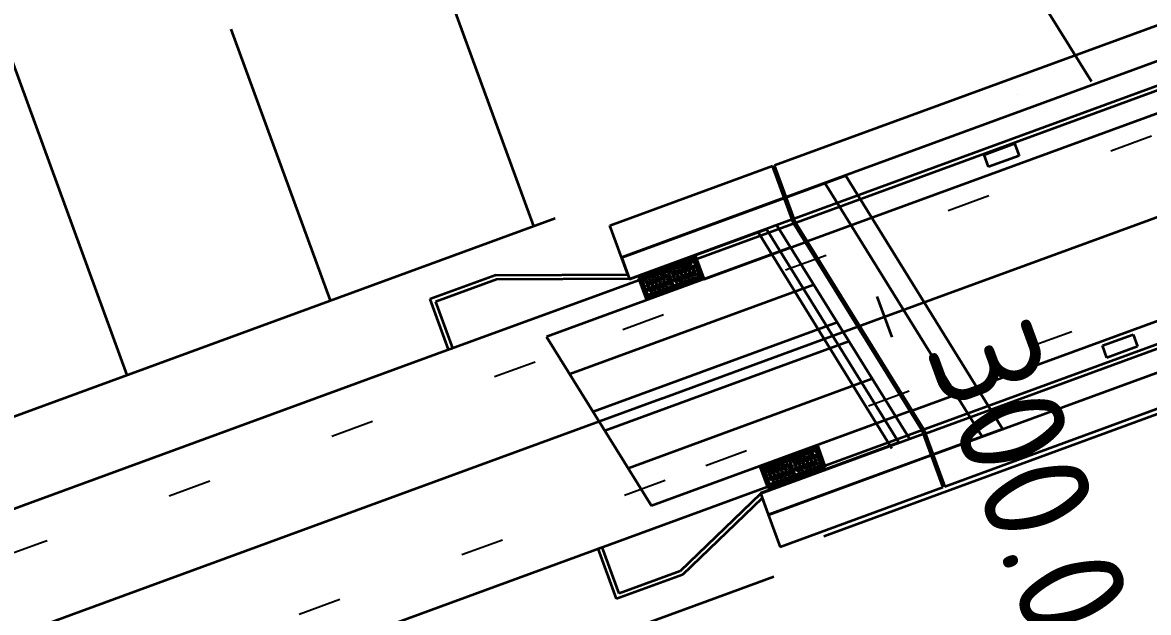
# Model space of a CAD drawing. Header units: metres. Extents: x 134219 to 139178, y 438661 to 444352.
# Drawn here: x 136061.29 to 136087.29, y 442056.49 to 442070.1 of the extents above; entities that cross this region are included whole.
import ezdxf

# ---------------------------------------------------------------- set-up
doc = ezdxf.new("R2010")
doc.units = ezdxf.units.M
doc.linetypes.add('13strp', pattern=[4, 1, -3])
doc.layers.add('Utd-ondergr-nw', color=8, linetype='13strp', lineweight=35)
doc.layers.add('Utd-weg-nw', color=8, linetype='Continuous')
doc.styles.add('alm a2ee v011$0$rtw_iso', font='NLCS-ISO.ttf')

msp = doc.modelspace()

# ---------------------------------------------------------------- linework, layer by layer
at = {"layer": 'Utd-ondergr-nw', "linetype": 'Continuous'}
for p, q in [((136149.76, 442091.987), (136078.928, 442066.075)), ((136153.153, 442086.04), (136082.321, 442060.128)), ((136078.659, 442066.812), (136111.675, 442078.891)), ((136079.109, 442065.582), (136089.603, 442069.421)), ((136079.412, 442065.054), (136089.809, 442068.857)), ((136084.269, 442068.441), (136084.269, 442068.441)), ((136083.496, 442067.05), (136084.201, 442067.308)), ((136084.201, 442067.308), (136084.304, 442067.026)), ((136083.599, 442066.769), (136083.496, 442067.05)), ((136084.304, 442067.026), (136083.599, 442066.769)), ((136074.854, 442065.42), (136078.611, 442066.794)), ((136079.095, 442065.47), (136078.611, 442066.794)), ((136079.143, 442065.488), (136078.659, 442066.812)), ((136080.302, 442066.561), (136075.129, 442064.669)), ((136083.922, 442060.73), (136080.302, 442066.561)), ((136083.445, 442060.556), (136079.825, 442066.387)), ((136078.88, 442066.058), (136075.124, 442064.683)), ((136075.268, 442064.29), (136074.854, 442065.42)), ((136075.304, 442064.19), (136079.061, 442065.564)), ((136078.705, 442065.434), (136081.778, 442060.486)), ((136079.095, 442065.47), (136082.058, 442060.698)), ((136079.143, 442065.488), (136082.106, 442060.715)), ((136075.308, 442064.179), (136078.474, 442065.333)), ((136081.363, 442060.273), (136078.282, 442065.263)), ((136078.474, 442065.333), (136081.53, 442060.412)), ((136079.029, 442064.914), (136073.394, 442062.852)), ((136077.033, 442064.184), (136079.364, 442065.037)), ((136075.129, 442064.669), (136075.308, 442064.179)), ((136076.774, 442064.66), (136075.514, 442064.199)), ((136076.778, 442064.649), (136075.518, 442064.188)), ((136076.773, 442064.607), (136076.761, 442064.642)), ((136076.825, 442064.679), (136076.774, 442064.661)), ((136076.83, 442064.668), (136076.778, 442064.649)), ((136076.797, 442064.596), (136076.778, 442064.649)), ((136076.791, 442064.614), (136076.778, 442064.649)), ((136076.802, 442064.598), (136076.783, 442064.651)), ((136076.802, 442064.598), (136076.783, 442064.65)), ((136076.955, 442064.197), (136076.789, 442064.653)), ((136076.854, 442064.637), (136076.801, 442064.618)), ((136076.973, 442064.203), (136076.806, 442064.659)), ((136076.849, 442064.688), (136076.825, 442064.679)), ((136077.033, 442064.184), (136076.827, 442064.747)), ((136076.841, 442064.672), (136076.83, 442064.668)), ((136077.008, 442064.216), (136076.841, 442064.672)), ((136077.024, 442064.209), (136076.849, 442064.688)), ((136075.601, 442064.178), (136076.184, 442064.392)), ((136076.068, 442064.386), (136076.071, 442064.377)), ((136076.084, 442064.379), (136076.074, 442064.375)), ((136076.167, 442064.386), (136076.154, 442064.421)), ((136076.184, 442064.392), (136076.172, 442064.427)), ((136076.191, 442064.394), (136076.178, 442064.429)), ((136076.191, 442064.374), (136076.184, 442064.392)), ((136076.19, 442064.394), (136076.791, 442064.614)), ((136076.197, 442064.376), (136076.19, 442064.394)), ((136076.208, 442064.401), (136076.195, 442064.436)), ((136076.197, 442064.376), (136076.797, 442064.596)), ((136076.199, 442064.371), (136076.799, 442064.59)), ((136076.287, 442064.453), (136076.277, 442064.45)), ((136076.285, 442064.465), (136076.288, 442064.456)), ((136076.29, 442064.452), (136076.293, 442064.442)), ((136076.301, 442064.458), (136076.291, 442064.455)), ((136076.342, 442064.249), (136076.377, 442064.376)), ((136076.344, 442064.374), (136076.369, 442064.384)), ((136076.385, 442064.465), (136076.372, 442064.5)), ((136076.402, 442064.472), (136076.39, 442064.507)), ((136076.395, 442064.276), (136076.429, 442064.403)), ((136076.432, 442064.281), (136076.466, 442064.409)), ((136076.433, 442064.407), (136076.458, 442064.416)), ((136076.483, 442064.524), (136076.474, 442064.521)), ((136076.481, 442064.537), (136076.484, 442064.527)), ((136076.484, 442064.308), (136076.518, 442064.436)), ((136076.486, 442064.523), (136076.49, 442064.514)), ((136076.497, 442064.53), (136076.487, 442064.526)), ((136076.521, 442064.314), (136076.556, 442064.442)), ((136076.522, 442064.44), (136076.547, 442064.449)), ((136076.581, 442064.537), (136076.568, 442064.572)), ((136076.573, 442064.341), (136076.608, 442064.468)), ((136076.598, 442064.543), (136076.586, 442064.578)), ((136076.61, 442064.347), (136076.645, 442064.474)), ((136076.612, 442064.473), (136076.637, 442064.482)), ((136076.663, 442064.374), (136076.697, 442064.501)), ((136076.679, 442064.596), (136076.67, 442064.593)), ((136076.677, 442064.609), (136076.68, 442064.599)), ((136076.682, 442064.595), (136076.686, 442064.585)), ((136076.693, 442064.601), (136076.683, 442064.598)), ((136076.7, 442064.38), (136076.734, 442064.507)), ((136076.701, 442064.505), (136076.726, 442064.514)), ((136076.751, 442064.406), (136076.77, 442064.474)), ((136076.784, 442064.408), (136076.759, 442064.398)), ((136076.805, 442064.381), (136076.779, 442064.372)), ((136076.781, 442064.475), (136076.794, 442064.439)), ((136076.788, 442064.412), (136076.795, 442064.436)), ((136076.797, 442064.596), (136076.791, 442064.614)), ((136076.923, 442064.252), (136076.799, 442064.59)), ((136076.923, 442064.252), (136076.799, 442064.59)), ((136076.928, 442064.253), (136076.804, 442064.592)), ((136076.928, 442064.253), (136076.804, 442064.592)), ((136076.86, 442064.619), (136076.825, 442064.606)), ((136076.846, 442064.566), (136076.855, 442064.57)), ((136076.853, 442064.582), (136076.857, 442064.573)), ((136076.858, 442064.569), (136076.862, 442064.559)), ((136076.86, 442064.571), (136076.869, 442064.575)), ((136076.876, 442064.483), (136076.886, 442064.487)), ((136076.884, 442064.499), (136076.887, 442064.49)), ((136076.921, 442064.453), (136076.886, 442064.44)), ((136076.889, 442064.485), (136076.892, 442064.476)), ((136076.89, 442064.488), (136076.9, 442064.492)), ((136076.928, 442064.435), (136076.893, 442064.422)), ((136076.913, 442064.383), (136076.923, 442064.386)), ((136076.924, 442064.389), (136076.92, 442064.399)), ((136076.929, 442064.376), (136076.926, 442064.385)), ((136076.927, 442064.388), (136076.936, 442064.392)), ((136081.837, 442061.149), (136091.355, 442064.631)), ((136072.218, 442064.271), (136070.699, 442063.716)), ((136072.236, 442064.171), (136070.827, 442063.656)), ((136072.218, 442064.271), (136075.268, 442064.29)), ((136075.304, 442064.19), (136072.236, 442064.171)), ((136075.514, 442064.199), (136075.689, 442063.72)), ((136075.526, 442064.204), (136075.701, 442063.725)), ((136075.543, 442064.157), (136075.595, 442064.176)), ((136075.549, 442064.139), (136075.584, 442064.152)), ((136075.732, 442063.749), (136075.565, 442064.205)), ((136075.578, 442064.116), (136075.582, 442064.106)), ((136075.749, 442063.756), (136075.582, 442064.211)), ((136075.607, 442064.161), (136075.588, 442064.213)), ((136075.613, 442064.183), (136075.6, 442064.218)), ((136075.607, 442064.161), (136076.191, 442064.374)), ((136075.61, 442064.155), (136076.193, 442064.368)), ((136075.734, 442063.816), (136075.61, 442064.155)), ((136075.68, 442064.105), (136075.674, 442064.123)), ((136075.677, 442064.131), (136075.69, 442064.135)), ((136075.69, 442064.235), (136075.68, 442064.231)), ((136075.685, 442063.732), (136076.945, 442064.193)), ((136075.687, 442064.247), (136075.691, 442064.238)), ((136075.689, 442063.72), (136076.949, 442064.181)), ((136075.692, 442064.233), (136075.696, 442064.224)), ((136075.692, 442064.105), (136075.698, 442064.128)), ((136075.703, 442064.24), (136075.694, 442064.236)), ((136075.716, 442064.027), (136075.75, 442064.155)), ((136075.753, 442064.033), (136075.788, 442064.161)), ((136075.754, 442064.159), (136075.779, 442064.168)), ((136075.782, 442064.245), (136075.769, 442064.28)), ((136075.799, 442064.251), (136075.786, 442064.286)), ((136075.805, 442064.06), (136075.84, 442064.187)), ((136075.843, 442064.066), (136075.877, 442064.193)), ((136075.844, 442064.192), (136075.869, 442064.201)), ((136075.878, 442064.304), (136075.868, 442064.3)), ((136075.875, 442064.316), (136075.879, 442064.306)), ((136075.881, 442064.302), (136075.884, 442064.293)), ((136075.891, 442064.309), (136075.882, 442064.305)), ((136075.895, 442064.093), (136075.929, 442064.22)), ((136075.932, 442064.099), (136075.966, 442064.226)), ((136075.933, 442064.224), (136075.958, 442064.233)), ((136075.974, 442064.315), (136075.961, 442064.35)), ((136075.991, 442064.321), (136075.978, 442064.356)), ((136075.984, 442064.125), (136076.019, 442064.253)), ((136075.992, 442064.118), (136076.017, 442064.127)), ((136076.021, 442064.131), (136076.056, 442064.259)), ((136076.022, 442064.257), (136076.047, 442064.266)), ((136076.07, 442064.374), (136076.061, 442064.37)), ((136076.097, 442064.12), (136076.063, 442063.992)), ((136076.073, 442064.373), (136076.077, 442064.363)), ((136076.073, 442064.158), (136076.108, 442064.285)), ((136076.082, 442064.151), (136076.107, 442064.16)), ((136076.134, 442064.126), (136076.1, 442063.998)), ((136076.126, 442064.133), (136076.101, 442064.124)), ((136076.111, 442064.164), (136076.145, 442064.291)), ((136076.112, 442064.29), (136076.137, 442064.299)), ((136076.186, 442064.152), (136076.152, 442064.025)), ((136076.162, 442064.19), (136076.18, 442064.259)), ((136076.195, 442064.192), (136076.17, 442064.183)), ((136076.223, 442064.158), (136076.189, 442064.031)), ((136076.215, 442064.166), (136076.19, 442064.157)), ((136076.192, 442064.259), (136076.205, 442064.224)), ((136076.317, 442064.03), (136076.193, 442064.368)), ((136076.323, 442064.032), (136076.199, 442064.371)), ((136076.199, 442064.196), (136076.205, 442064.22)), ((136076.27, 442064.32), (136076.263, 442064.338)), ((136076.267, 442064.346), (136076.279, 442064.351)), ((136076.281, 442064.321), (136076.287, 442064.343)), ((136076.305, 442064.243), (136076.34, 442064.37)), ((136076.314, 442064.235), (136076.339, 442064.245)), ((136076.323, 442064.032), (136076.923, 442064.252)), ((136076.33, 442064.205), (136076.323, 442064.181)), ((136076.337, 442064.142), (136076.324, 442064.177)), ((136076.325, 442064.026), (136076.926, 442064.246)), ((136076.331, 442064.008), (136076.932, 442064.228)), ((136076.334, 442064.209), (136076.359, 442064.218)), ((136076.367, 442064.211), (136076.348, 442064.142)), ((136076.418, 442064.237), (136076.384, 442064.11)), ((136076.403, 442064.268), (136076.428, 442064.277)), ((136076.455, 442064.243), (136076.421, 442064.116)), ((136076.447, 442064.251), (136076.422, 442064.241)), ((136076.508, 442064.27), (136076.473, 442064.142)), ((136076.506, 442064.144), (136076.481, 442064.135)), ((136076.492, 442064.301), (136076.517, 442064.31)), ((136076.545, 442064.276), (136076.51, 442064.148)), ((136076.536, 442064.283), (136076.511, 442064.274)), ((136076.597, 442064.303), (136076.563, 442064.175)), ((136076.596, 442064.177), (136076.571, 442064.168)), ((136076.582, 442064.333), (136076.607, 442064.343)), ((136076.634, 442064.308), (136076.6, 442064.181)), ((136076.626, 442064.316), (136076.601, 442064.307)), ((136076.686, 442064.335), (136076.652, 442064.208)), ((136076.685, 442064.21), (136076.66, 442064.2)), ((136076.671, 442064.366), (136076.696, 442064.375)), ((136076.723, 442064.341), (136076.689, 442064.214)), ((136076.715, 442064.349), (136076.69, 442064.339)), ((136076.722, 442064.151), (136076.735, 442064.116)), ((136076.739, 442064.158), (136076.752, 442064.123)), ((136076.776, 442064.368), (136076.741, 442064.24)), ((136076.774, 442064.242), (136076.749, 442064.233)), ((136076.813, 442064.374), (136076.778, 442064.246)), ((136076.835, 442064.169), (136076.826, 442064.166)), ((136076.837, 442064.296), (136076.831, 442064.273)), ((136076.837, 442064.172), (136076.833, 442064.182)), ((136076.842, 442064.158), (136076.838, 442064.168)), ((136076.851, 442064.27), (136076.839, 442064.266)), ((136076.849, 442064.174), (136076.84, 442064.171)), ((136076.849, 442064.296), (136076.855, 442064.278)), ((136076.914, 442064.222), (136076.927, 442064.187)), ((136076.926, 442064.246), (136076.945, 442064.193)), ((136076.932, 442064.228), (136076.926, 442064.246)), ((136076.93, 442064.247), (136076.949, 442064.195)), ((136076.93, 442064.247), (136076.949, 442064.195)), ((136076.932, 442064.228), (136076.945, 442064.193)), ((136076.995, 442064.251), (136076.942, 442064.232)), ((136076.944, 442064.3), (136076.953, 442064.303)), ((136076.945, 442064.193), (136077.008, 442064.216)), ((136076.949, 442064.181), (136077.024, 442064.209)), ((136076.954, 442064.306), (136076.951, 442064.316)), ((136076.989, 442064.269), (136076.954, 442064.256)), ((136076.959, 442064.292), (136076.956, 442064.302)), ((136076.957, 442064.305), (136076.967, 442064.308)), ((136079.568, 442064.046), (136073.933, 442061.985)), ((136075.58, 442064.103), (136075.571, 442064.1)), ((136075.583, 442064.102), (136075.587, 442064.092)), ((136075.594, 442064.108), (136075.585, 442064.105)), ((136075.611, 442064.02), (136075.601, 442064.017)), ((136075.609, 442064.033), (136075.612, 442064.023)), ((136075.61, 442063.973), (136075.645, 442063.986)), ((136075.614, 442064.019), (136075.617, 442064.009)), ((136075.625, 442064.025), (136075.615, 442064.022)), ((136075.616, 442063.955), (136075.651, 442063.968)), ((136075.648, 442063.92), (136075.638, 442063.916)), ((136075.649, 442063.923), (136075.645, 442063.932)), ((136075.654, 442063.909), (136075.65, 442063.919)), ((136075.661, 442063.925), (136075.652, 442063.922)), ((136075.724, 442064.02), (136075.749, 442064.029)), ((136075.734, 442063.816), (136076.317, 442064.03)), ((136075.741, 442063.989), (136075.734, 442063.966)), ((136075.747, 442063.926), (136075.734, 442063.962)), ((136075.736, 442063.81), (136076.319, 442064.024)), ((136075.742, 442063.793), (136076.326, 442064.006)), ((136075.744, 442063.993), (136075.769, 442064.003)), ((136075.778, 442063.995), (136075.759, 442063.927)), ((136075.829, 442064.022), (136075.795, 442063.894)), ((136075.828, 442063.896), (136075.803, 442063.887)), ((136075.814, 442064.052), (136075.839, 442064.062)), ((136075.866, 442064.027), (136075.832, 442063.9)), ((136075.858, 442064.035), (136075.833, 442064.026)), ((136075.918, 442064.054), (136075.884, 442063.927)), ((136075.917, 442063.929), (136075.892, 442063.919)), ((136075.903, 442064.085), (136075.928, 442064.094)), ((136075.955, 442064.06), (136075.921, 442063.933)), ((136075.947, 442064.068), (136075.922, 442064.058)), ((136075.923, 442063.859), (136075.936, 442063.824)), ((136075.94, 442063.865), (136075.953, 442063.83)), ((136076.008, 442064.087), (136075.973, 442063.96)), ((136076.006, 442063.961), (136075.981, 442063.952)), ((136076.045, 442064.093), (136076.01, 442063.965)), ((136076.037, 442064.1), (136076.012, 442064.091)), ((136076.034, 442063.876), (136076.024, 442063.872)), ((136076.035, 442063.879), (136076.032, 442063.888)), ((136076.04, 442063.865), (136076.037, 442063.875)), ((136076.048, 442063.881), (136076.038, 442063.878)), ((136076.096, 442063.994), (136076.071, 442063.985)), ((136076.115, 442063.929), (136076.128, 442063.894)), ((136076.132, 442063.936), (136076.145, 442063.901)), ((136076.185, 442064.027), (136076.16, 442064.017)), ((136076.227, 442063.946), (136076.217, 442063.943)), ((136076.228, 442063.949), (136076.224, 442063.959)), ((136076.233, 442063.936), (136076.229, 442063.945)), ((136076.24, 442063.951), (136076.231, 442063.948)), ((136076.247, 442064.08), (136076.241, 442064.058)), ((136076.262, 442064.055), (136076.249, 442064.05)), ((136076.259, 442064.081), (136076.266, 442064.063)), ((136076.308, 442064), (136076.321, 442063.965)), ((136076.326, 442064.006), (136076.319, 442064.024)), ((136076.331, 442064.008), (136076.325, 442064.026)), ((136076.326, 442064.006), (136076.338, 442063.971)), ((136076.332, 442064.009), (136076.344, 442063.973)), ((136076.349, 442064.015), (136076.362, 442063.98)), ((136076.417, 442064.111), (136076.392, 442064.102)), ((136076.443, 442064.026), (136076.434, 442064.022)), ((136076.445, 442064.029), (136076.441, 442064.038)), ((136076.45, 442064.015), (136076.446, 442064.025)), ((136076.457, 442064.031), (136076.448, 442064.028)), ((136076.526, 442064.08), (136076.539, 442064.045)), ((136076.543, 442064.086), (136076.556, 442064.051)), ((136076.639, 442064.098), (136076.63, 442064.094)), ((136076.641, 442064.101), (136076.637, 442064.11)), ((136076.646, 442064.087), (136076.642, 442064.096)), ((136076.653, 442064.103), (136076.644, 442064.099)), ((136082.141, 442060.62), (136091.561, 442064.066)), ((136070.699, 442063.716), (136071.124, 442062.554)), ((136070.827, 442063.656), (136071.219, 442062.586)), ((136075.677, 442063.789), (136075.712, 442063.802)), ((136075.692, 442063.842), (136075.682, 442063.838)), ((136075.684, 442063.771), (136075.736, 442063.791)), ((136075.736, 442063.81), (136075.755, 442063.758)), ((136075.767, 442063.762), (136075.754, 442063.797)), ((136075.846, 442063.807), (136075.836, 442063.804)), ((136075.847, 442063.81), (136075.844, 442063.82)), ((136075.852, 442063.796), (136075.849, 442063.806)), ((136075.86, 442063.812), (136075.85, 442063.809)), ((136081.019, 442063.778), (136081.362, 442062.839)), ((136080.106, 442063.178), (136074.471, 442061.117)), ((136075.818, 442058.948), (136073.394, 442062.852)), ((136092.011, 442062.838), (136082.591, 442059.391)), ((136086.231, 442062.647), (136086.935, 442062.904)), ((136086.935, 442062.904), (136087.038, 442062.623)), ((136071.124, 442062.554), (136071.219, 442062.586)), ((136080.376, 442062.744), (136074.741, 442060.683)), ((136086.334, 442062.365), (136086.231, 442062.647)), ((136087.038, 442062.623), (136086.334, 442062.365)), ((136080.914, 442061.877), (136075.28, 442059.815)), ((136090.034, 442061.992), (136079.795, 442058.246)), ((136081.453, 442061.009), (136075.818, 442058.948)), ((136081.789, 442061.132), (136078.13, 442059.793)), ((136082.093, 442060.602), (136078.336, 442059.23)), ((136078.511, 442058.751), (136083.922, 442060.73)), ((136082.058, 442060.698), (136082.543, 442059.374)), ((136082.106, 442060.715), (136082.591, 442059.391)), ((136079.587, 442060.298), (136078.327, 442059.837)), ((136079.591, 442060.286), (136078.331, 442059.825)), ((136081.53, 442060.412), (136078.332, 442059.242)), ((136079.004, 442060.031), (136079.604, 442060.251)), ((136079.01, 442060.014), (136079.611, 442060.233)), ((136079.012, 442060.008), (136079.613, 442060.228)), ((136079.412, 442060.181), (136079.399, 442060.216)), ((136079.492, 442060.234), (136079.483, 442060.23)), ((136079.49, 442060.246), (136079.494, 442060.236)), ((136079.495, 442060.232), (136079.499, 442060.223)), ((136079.506, 442060.239), (136079.497, 442060.235)), ((136079.587, 442060.245), (136079.574, 442060.28)), ((136079.638, 442060.317), (136079.587, 442060.298)), ((136079.643, 442060.305), (136079.591, 442060.286)), ((136079.611, 442060.233), (136079.591, 442060.286)), ((136079.604, 442060.251), (136079.591, 442060.286)), ((136079.615, 442060.235), (136079.596, 442060.288)), ((136079.615, 442060.235), (136079.596, 442060.288)), ((136079.769, 442059.834), (136079.602, 442060.29)), ((136079.611, 442060.233), (136079.604, 442060.251)), ((136079.737, 442059.889), (136079.613, 442060.228)), ((136079.737, 442059.889), (136079.613, 442060.228)), ((136079.667, 442060.274), (136079.615, 442060.255)), ((136079.741, 442059.891), (136079.617, 442060.229)), ((136079.741, 442059.891), (136079.617, 442060.229)), ((136079.786, 442059.841), (136079.619, 442060.296)), ((136079.662, 442060.325), (136079.638, 442060.317)), ((136079.674, 442060.257), (136079.639, 442060.244)), ((136079.654, 442060.309), (136079.643, 442060.305)), ((136079.821, 442059.854), (136079.654, 442060.309)), ((136079.837, 442059.846), (136079.662, 442060.325)), ((136079.667, 442060.22), (136079.67, 442060.21)), ((136078.414, 442059.816), (136078.998, 442060.029)), ((136078.421, 442059.798), (136079.004, 442060.012)), ((136078.423, 442059.792), (136079.006, 442060.006)), ((136082.273, 442060.11), (136078.517, 442058.736)), ((136078.787, 442059.952), (136078.774, 442059.987)), ((136078.804, 442059.959), (136078.792, 442059.994)), ((136078.883, 442060.011), (136078.874, 442060.008)), ((136078.881, 442060.024), (136078.885, 442060.014)), ((136078.886, 442060.01), (136078.89, 442060)), ((136078.897, 442060.016), (136078.888, 442060.013)), ((136078.98, 442060.023), (136078.967, 442060.058)), ((136078.998, 442060.029), (136078.985, 442060.064)), ((136079.004, 442060.032), (136078.991, 442060.067)), ((136079.004, 442060.012), (136078.998, 442060.029)), ((136079.01, 442060.014), (136079.003, 442060.031)), ((136079.13, 442059.667), (136079.006, 442060.006)), ((136079.021, 442060.038), (136079.008, 442060.073)), ((136079.136, 442059.669), (136079.012, 442060.008)), ((136079.083, 442059.958), (136079.076, 442059.976)), ((136079.08, 442059.984), (136079.093, 442059.988)), ((136079.1, 442060.09), (136079.091, 442060.087)), ((136079.095, 442059.958), (136079.101, 442059.981)), ((136079.098, 442060.103), (136079.102, 442060.093)), ((136079.103, 442060.089), (136079.107, 442060.079)), ((136079.114, 442060.095), (136079.104, 442060.092)), ((136079.119, 442059.88), (136079.153, 442060.008)), ((136079.156, 442059.886), (136079.19, 442060.013)), ((136079.157, 442060.012), (136079.182, 442060.021)), ((136079.198, 442060.102), (136079.185, 442060.137)), ((136079.216, 442060.109), (136079.203, 442060.144)), ((136079.208, 442059.913), (136079.242, 442060.04)), ((136079.245, 442059.919), (136079.279, 442060.046)), ((136079.246, 442060.044), (136079.271, 442060.054)), ((136079.296, 442060.162), (136079.287, 442060.158)), ((136079.294, 442060.174), (136079.298, 442060.165)), ((136079.297, 442059.946), (136079.332, 442060.073)), ((136079.299, 442060.16), (136079.303, 442060.151)), ((136079.31, 442060.167), (136079.301, 442060.163)), ((136079.334, 442059.951), (136079.369, 442060.079)), ((136079.336, 442060.077), (136079.361, 442060.086)), ((136079.394, 442060.174), (136079.381, 442060.209)), ((136079.387, 442059.978), (136079.421, 442060.106)), ((136079.395, 442059.971), (136079.42, 442059.98)), ((136079.424, 442059.984), (136079.458, 442060.112)), ((136079.425, 442060.11), (136079.45, 442060.119)), ((136079.499, 442059.973), (136079.465, 442059.845)), ((136079.476, 442060.011), (136079.51, 442060.138)), ((136079.484, 442060.003), (136079.509, 442060.013)), ((136079.537, 442059.978), (136079.502, 442059.851)), ((136079.528, 442059.986), (136079.503, 442059.977)), ((136079.513, 442060.017), (136079.547, 442060.144)), ((136079.514, 442060.143), (136079.539, 442060.152)), ((136079.589, 442060.005), (136079.554, 442059.878)), ((136079.564, 442060.043), (136079.583, 442060.112)), ((136079.598, 442060.045), (136079.573, 442060.036)), ((136079.626, 442060.011), (136079.591, 442059.884)), ((136079.618, 442060.019), (136079.593, 442060.009)), ((136079.595, 442060.112), (136079.608, 442060.077)), ((136079.601, 442060.049), (136079.608, 442060.073)), ((136079.659, 442060.204), (136079.669, 442060.207)), ((136079.672, 442060.206), (136079.675, 442060.196)), ((136079.673, 442060.209), (136079.683, 442060.212)), ((136079.69, 442060.12), (136079.699, 442060.124)), ((136079.697, 442060.136), (136079.701, 442060.127)), ((136079.735, 442060.09), (136079.699, 442060.077)), ((136079.702, 442060.123), (136079.706, 442060.113)), ((136079.703, 442060.126), (136079.713, 442060.129)), ((136079.741, 442060.073), (136079.706, 442060.06)), ((136079.726, 442060.02), (136079.736, 442060.024)), ((136079.737, 442060.027), (136079.734, 442060.036)), ((136079.742, 442060.013), (136079.739, 442060.022)), ((136079.74, 442060.025), (136079.75, 442060.029)), ((136078.327, 442059.837), (136078.502, 442059.358)), ((136078.339, 442059.841), (136078.514, 442059.362)), ((136078.356, 442059.794), (136078.408, 442059.813)), ((136078.362, 442059.777), (136078.397, 442059.79)), ((136078.545, 442059.387), (136078.378, 442059.842)), ((136078.394, 442059.741), (136078.384, 442059.737)), ((136078.391, 442059.753), (136078.395, 442059.744)), ((136078.562, 442059.393), (136078.396, 442059.849)), ((136078.396, 442059.739), (136078.4, 442059.73)), ((136078.407, 442059.746), (136078.398, 442059.742)), ((136078.421, 442059.798), (136078.401, 442059.851)), ((136078.426, 442059.82), (136078.413, 442059.855)), ((136078.547, 442059.453), (136078.423, 442059.792)), ((136078.493, 442059.742), (136078.487, 442059.76)), ((136078.491, 442059.768), (136078.503, 442059.773)), ((136078.503, 442059.872), (136078.493, 442059.868)), ((136078.498, 442059.369), (136079.758, 442059.83)), ((136078.5, 442059.884), (136078.504, 442059.875)), ((136078.502, 442059.358), (136079.762, 442059.819)), ((136078.505, 442059.743), (136078.511, 442059.765)), ((136078.506, 442059.871), (136078.509, 442059.861)), ((136078.516, 442059.877), (136078.507, 442059.874)), ((136078.529, 442059.665), (136078.564, 442059.792)), ((136078.566, 442059.67), (136078.601, 442059.798)), ((136078.568, 442059.796), (136078.593, 442059.805)), ((136078.595, 442059.882), (136078.582, 442059.917)), ((136078.613, 442059.888), (136078.6, 442059.924)), ((136078.619, 442059.697), (136078.653, 442059.825)), ((136078.627, 442059.69), (136078.652, 442059.699)), ((136078.656, 442059.703), (136078.69, 442059.831)), ((136078.657, 442059.829), (136078.682, 442059.838)), ((136078.691, 442059.941), (136078.681, 442059.937)), ((136078.689, 442059.953), (136078.692, 442059.944)), ((136078.694, 442059.939), (136078.697, 442059.93)), ((136078.705, 442059.946), (136078.695, 442059.942)), ((136078.708, 442059.73), (136078.742, 442059.857)), ((136078.716, 442059.722), (136078.741, 442059.732)), ((136078.769, 442059.697), (136078.734, 442059.57)), ((136078.76, 442059.705), (136078.735, 442059.696)), ((136078.745, 442059.736), (136078.779, 442059.863)), ((136078.746, 442059.862), (136078.771, 442059.871)), ((136078.821, 442059.724), (136078.786, 442059.597)), ((136078.797, 442059.763), (136078.832, 442059.89)), ((136078.805, 442059.755), (136078.831, 442059.764)), ((136078.858, 442059.73), (136078.824, 442059.603)), ((136078.85, 442059.738), (136078.825, 442059.728)), ((136078.834, 442059.769), (136078.869, 442059.896)), ((136078.836, 442059.894), (136078.861, 442059.903)), ((136078.91, 442059.757), (136078.876, 442059.63)), ((136078.887, 442059.795), (136078.921, 442059.923)), ((136078.895, 442059.788), (136078.92, 442059.797)), ((136078.947, 442059.763), (136078.913, 442059.635)), ((136078.939, 442059.77), (136078.914, 442059.761)), ((136078.924, 442059.801), (136078.958, 442059.929)), ((136078.925, 442059.927), (136078.95, 442059.936)), ((136079, 442059.79), (136078.965, 442059.662)), ((136078.975, 442059.828), (136078.994, 442059.896)), ((136079.008, 442059.829), (136078.983, 442059.82)), ((136079.037, 442059.796), (136079.002, 442059.668)), ((136079.028, 442059.803), (136079.003, 442059.794)), ((136079.005, 442059.896), (136079.018, 442059.861)), ((136079.012, 442059.834), (136079.019, 442059.857)), ((136079.061, 442059.717), (136079.054, 442059.695)), ((136079.072, 442059.718), (136079.079, 442059.7)), ((136079.127, 442059.873), (136079.152, 442059.882)), ((136079.136, 442059.669), (136079.737, 442059.889)), ((136079.143, 442059.842), (136079.137, 442059.818)), ((136079.15, 442059.779), (136079.137, 442059.815)), ((136079.138, 442059.663), (136079.739, 442059.883)), ((136079.145, 442059.646), (136079.745, 442059.865)), ((136079.147, 442059.846), (136079.172, 442059.855)), ((136079.18, 442059.848), (136079.162, 442059.78)), ((136079.231, 442059.874), (136079.197, 442059.747)), ((136079.23, 442059.749), (136079.205, 442059.74)), ((136079.216, 442059.905), (136079.241, 442059.915)), ((136079.268, 442059.88), (136079.234, 442059.753)), ((136079.26, 442059.888), (136079.235, 442059.879)), ((136079.321, 442059.907), (136079.286, 442059.78)), ((136079.32, 442059.781), (136079.295, 442059.772)), ((136079.305, 442059.938), (136079.33, 442059.947)), ((136079.358, 442059.913), (136079.323, 442059.786)), ((136079.35, 442059.921), (136079.325, 442059.911)), ((136079.339, 442059.717), (136079.352, 442059.682)), ((136079.357, 442059.723), (136079.369, 442059.688)), ((136079.41, 442059.94), (136079.376, 442059.812)), ((136079.409, 442059.814), (136079.384, 442059.805)), ((136079.447, 442059.946), (136079.413, 442059.818)), ((136079.439, 442059.953), (136079.414, 442059.944)), ((136079.453, 442059.735), (136079.443, 442059.731)), ((136079.454, 442059.738), (136079.45, 442059.747)), ((136079.459, 442059.724), (136079.455, 442059.734)), ((136079.466, 442059.74), (136079.457, 442059.737)), ((136079.498, 442059.847), (136079.473, 442059.838)), ((136079.535, 442059.789), (136079.548, 442059.754)), ((136079.553, 442059.795), (136079.565, 442059.76)), ((136079.588, 442059.879), (136079.563, 442059.87)), ((136079.649, 442059.807), (136079.639, 442059.803)), ((136079.65, 442059.933), (136079.644, 442059.91)), ((136079.65, 442059.81), (136079.646, 442059.819)), ((136079.655, 442059.796), (136079.651, 442059.805)), ((136079.665, 442059.908), (136079.652, 442059.903)), ((136079.662, 442059.812), (136079.653, 442059.808)), ((136079.662, 442059.934), (136079.668, 442059.916)), ((136079.728, 442059.859), (136079.74, 442059.824)), ((136079.739, 442059.883), (136079.758, 442059.83)), ((136079.745, 442059.865), (136079.739, 442059.883)), ((136079.743, 442059.885), (136079.763, 442059.832)), ((136079.743, 442059.885), (136079.763, 442059.832)), ((136079.745, 442059.865), (136079.758, 442059.83)), ((136079.808, 442059.889), (136079.756, 442059.869)), ((136079.757, 442059.937), (136079.766, 442059.941)), ((136079.758, 442059.83), (136079.821, 442059.854)), ((136079.762, 442059.819), (136079.837, 442059.846)), ((136079.768, 442059.944), (136079.764, 442059.953)), ((136079.802, 442059.906), (136079.767, 442059.893)), ((136079.773, 442059.93), (136079.769, 442059.939)), ((136079.77, 442059.942), (136079.78, 442059.946)), ((136078.424, 442059.657), (136078.414, 442059.654)), ((136078.422, 442059.67), (136078.425, 442059.66)), ((136078.423, 442059.61), (136078.458, 442059.623)), ((136078.427, 442059.656), (136078.43, 442059.647)), ((136078.438, 442059.663), (136078.428, 442059.659)), ((136078.43, 442059.593), (136078.465, 442059.606)), ((136078.461, 442059.557), (136078.451, 442059.554)), ((136078.462, 442059.56), (136078.458, 442059.57)), ((136078.467, 442059.546), (136078.464, 442059.556)), ((136078.474, 442059.562), (136078.465, 442059.559)), ((136078.491, 442059.474), (136078.482, 442059.471)), ((136078.492, 442059.477), (136078.489, 442059.487)), ((136078.49, 442059.426), (136078.525, 442059.439)), ((136078.497, 442059.463), (136078.494, 442059.473)), ((136078.505, 442059.479), (136078.495, 442059.476)), ((136078.537, 442059.657), (136078.562, 442059.666)), ((136078.547, 442059.453), (136079.13, 442059.667)), ((136078.554, 442059.627), (136078.547, 442059.603)), ((136078.561, 442059.564), (136078.548, 442059.599)), ((136078.549, 442059.448), (136079.132, 442059.661)), ((136078.549, 442059.448), (136078.568, 442059.395)), ((136078.555, 442059.43), (136079.139, 442059.644)), ((136078.558, 442059.631), (136078.583, 442059.64)), ((136078.591, 442059.632), (136078.572, 442059.564)), ((136078.642, 442059.659), (136078.608, 442059.531)), ((136078.641, 442059.533), (136078.616, 442059.524)), ((136078.679, 442059.665), (136078.645, 442059.537)), ((136078.671, 442059.672), (136078.646, 442059.663)), ((136078.659, 442059.444), (136078.649, 442059.441)), ((136078.66, 442059.447), (136078.657, 442059.457)), ((136078.665, 442059.434), (136078.662, 442059.443)), ((136078.673, 442059.449), (136078.663, 442059.446)), ((136078.732, 442059.692), (136078.697, 442059.564)), ((136078.73, 442059.566), (136078.705, 442059.557)), ((136078.736, 442059.496), (136078.749, 442059.461)), ((136078.754, 442059.503), (136078.766, 442059.468)), ((136078.82, 442059.599), (136078.795, 442059.589)), ((136078.847, 442059.513), (136078.838, 442059.51)), ((136078.849, 442059.516), (136078.845, 442059.526)), ((136078.854, 442059.502), (136078.85, 442059.512)), ((136078.861, 442059.518), (136078.852, 442059.515)), ((136078.909, 442059.631), (136078.884, 442059.622)), ((136078.928, 442059.567), (136078.941, 442059.531)), ((136078.946, 442059.573), (136078.958, 442059.538)), ((136078.998, 442059.664), (136078.973, 442059.655)), ((136079.04, 442059.584), (136079.03, 442059.58)), ((136079.041, 442059.587), (136079.038, 442059.596)), ((136079.046, 442059.573), (136079.043, 442059.582)), ((136079.054, 442059.589), (136079.044, 442059.585)), ((136079.075, 442059.692), (136079.063, 442059.687)), ((136079.121, 442059.637), (136079.134, 442059.602)), ((136079.139, 442059.644), (136079.132, 442059.661)), ((136079.145, 442059.646), (136079.138, 442059.663)), ((136079.139, 442059.644), (136079.152, 442059.609)), ((136079.145, 442059.646), (136079.158, 442059.611)), ((136079.162, 442059.652), (136079.175, 442059.617)), ((136079.257, 442059.663), (136079.247, 442059.66)), ((136079.258, 442059.666), (136079.254, 442059.676)), ((136079.263, 442059.652), (136079.259, 442059.662)), ((136079.27, 442059.668), (136079.261, 442059.665)), ((136078.336, 442059.23), (136076.477, 442057.446)), ((136078.332, 442059.242), (136078.511, 442058.751)), ((136078.497, 442059.409), (136078.549, 442059.428)), ((136078.58, 442059.399), (136078.567, 442059.434)), ((136082.543, 442059.374), (136078.786, 442058)), ((136078.374, 442059.127), (136076.531, 442057.359)), ((136078.374, 442059.127), (136078.786, 442058)), ((136074.584, 442057.963), (136074.677, 442058)), ((136075.008, 442056.802), (136074.584, 442057.963)), ((136075.068, 442056.93), (136074.677, 442058)), ((136076.531, 442057.359), (136075.008, 442056.802)), ((136076.477, 442057.446), (136075.068, 442056.93))]:
    msp.add_line(p, q, dxfattribs=at)
at = {"layer": 'Utd-ondergr-nw', "color": 7, "linetype": 'Continuous'}
msp.add_line((136081.019, 442063.778), (136081.362, 442062.839), dxfattribs=at)
at = {"layer": 'Utd-ondergr-nw'}
msp.add_line((136075.096, 442063.475), (136075.096, 442063.475), dxfattribs=at)
at = {"layer": 'Utd-ondergr-nw', "linetype": 'Continuous', "flags": 128}
for points in [[(136074.652, 442063.845), (136080.246, 442065.891), (136089.637, 442069.327), (136099.028, 442072.762), (136107.476, 442075.853), (136108.42, 442076.198), (136117.811, 442079.634), (136127.202, 442083.069), (136136.593, 442086.505), (136145.985, 442089.941), (136154.051, 442092.891)], [(136076.113, 442061.451), (136081.19, 442063.308), (136090.582, 442066.744), (136099.973, 442070.18), (136108.42, 442073.27), (136109.364, 442073.615), (136118.756, 442077.051), (136128.147, 442080.487), (136137.538, 442083.922), (136146.93, 442087.358), (136155.424, 442090.465)], [(136077.575, 442059.058), (136082.135, 442060.726), (136091.527, 442064.161), (136100.918, 442067.597), (136109.365, 442070.687), (136110.309, 442071.033), (136119.7, 442074.468), (136129.092, 442077.904), (136138.483, 442081.34), (136147.874, 442084.775), (136156.798, 442088.04)], [(136068.483, 442077.992), (136073.089, 442065.403)], [(136081.959, 442075.212), (136084.416, 442071.254), (136085.976, 442068.743)], [(136059.264, 442074.087), (136063.698, 442061.967)], [(136066.101, 442069.951), (136068.394, 442063.685)], [(135927.675, 442057.537), (135937.16, 442054.509), (135946.619, 442051.673), (135956.091, 442049.19), (135964.102, 442047.489), (135965.6, 442047.22), (135975.188, 442045.876), (135984.844, 442045.174), (135994.525, 442045.117), (136004.189, 442045.705), (136013.169, 442046.836), (136013.792, 442046.935), (136022.469, 442048.615), (136023.292, 442048.802), (136032.702, 442051.277), (136042.062, 442054.224), (136051.404, 442057.484), (136058.765, 442060.162), (136060.776, 442060.898), (136070.167, 442064.334), (136073.589, 442065.585)], [(135927.061, 442055.634), (135936.563, 442052.6), (135946.072, 442049.749), (135955.629, 442047.244), (135963.738, 442045.523), (135965.256, 442045.25), (135974.976, 442043.888), (135984.765, 442043.176), (135994.58, 442043.118), (136004.377, 442043.714), (136013.481, 442044.86), (136014.112, 442044.961), (136022.909, 442046.664), (136023.743, 442046.854), (136033.262, 442049.357), (136042.697, 442052.327), (136052.081, 442055.602), (136059.452, 442058.284), (136061.463, 442059.02), (136070.854, 442062.455), (136074.652, 442063.845)], [(135926.216, 442053.017), (135935.742, 442049.975), (135945.321, 442047.104), (135954.993, 442044.568), (135963.237, 442042.819), (135964.784, 442042.541), (135974.686, 442041.153), (135984.657, 442040.428), (135994.655, 442040.369), (136004.635, 442040.976), (136013.909, 442042.144), (136014.552, 442042.246), (136023.513, 442043.981), (136024.363, 442044.175), (136034.033, 442046.717), (136043.57, 442049.72), (136053.012, 442053.015), (136060.397, 442055.701), (136062.408, 442056.437), (136071.799, 442059.873), (136076.025, 442061.419), (136076.113, 442061.451)], [(135925.372, 442050.4), (135934.922, 442047.351), (135944.57, 442044.458), (135954.358, 442041.893), (135962.736, 442040.115), (135964.312, 442039.832), (135974.395, 442038.418), (135984.549, 442037.68), (135994.731, 442037.62), (136004.893, 442038.238), (136014.338, 442039.427), (136014.992, 442039.532), (136024.118, 442041.298), (136024.982, 442041.495), (136034.803, 442044.077), (136044.444, 442047.112), (136053.943, 442050.427), (136061.342, 442053.119), (136063.353, 442053.855), (136072.744, 442057.29), (136076.97, 442058.836), (136077.575, 442059.058)], [(135924.757, 442048.496), (135934.325, 442045.442), (135944.023, 442042.534), (135953.896, 442039.947), (135962.372, 442038.148), (135963.968, 442037.861), (135974.183, 442036.43), (135984.471, 442035.682), (135994.786, 442035.621), (136005.081, 442036.247), (136014.649, 442037.452), (136015.312, 442037.558), (136024.557, 442039.347), (136025.433, 442039.547), (136035.363, 442042.157), (136045.079, 442045.216), (136054.62, 442048.545), (136062.029, 442051.241), (136064.04, 442051.976), (136073.431, 442055.412), (136077.657, 442056.958), (136078.638, 442057.317)]]:
    msp.add_lwpolyline(points, dxfattribs=at)
at = {"layer": 'Utd-ondergr-nw', "linetype": 'Continuous'}
for centre, major_axis, start_param, end_param in [((136076.072, 442064.375), (0.0044, 0.0044), 2.47829, 8.761475), ((136076.289, 442064.454), (-0.0044, 0.0044), 1.242014379896532, 7.525199687076118), ((136076.371, 442064.378), (-0.0044, 0.0044), 3.663531, 5.848516), ((136076.435, 442064.401), (-0.0044, 0.0044), -0.43467, 0.521939), ((136076.46, 442064.41), (-0.0044, 0.0044), 3.663531, 5.848516), ((136076.485, 442064.525), (-0.0044, 0.0044), 1.242014387642738, 7.525199694822325), ((136076.524, 442064.434), (-0.0044, 0.0044), -0.43467, 0.521939), ((136076.549, 442064.443), (-0.0044, 0.0044), 3.663531, 5.848516), ((136076.614, 442064.467), (-0.0044, 0.0044), -0.43467, 0.521939), ((136076.639, 442064.476), (-0.0044, 0.0044), 3.663531, 5.848516), ((136076.681, 442064.597), (-0.0044, 0.0044), 1.242014387642738, 7.525199694822325), ((136076.694, 442064.381), (-0.0044, 0.0044), 2.706923, 3.663531), ((136076.703, 442064.499), (-0.0044, 0.0044), -0.43467, 0.521939), ((136076.728, 442064.509), (-0.0044, 0.0044), 3.663531, 5.848516), ((136076.757, 442064.404), (-0.0044, 0.0044), 0.521939, 2.706923), ((136076.776, 442064.473), (-0.0044, 0.0044), 4.277719, 6.805124), ((136076.782, 442064.413), (-0.0044, 0.0044), 2.706923, 3.663531), ((136076.789, 442064.437), (-0.0044, 0.0044), 3.663531, 4.277719), ((136076.789, 442064.437), (-0.0044, 0.0044), 3.663531, 4.277719), ((136076.807, 442064.375), (-0.0044, 0.0044), 3.663531, 5.848516), ((136076.858, 442064.571), (-0.0044, 0.0044), 1.242014377081975, 7.525199684261562), ((136076.888, 442064.487), (0.0044, 0.0044), 2.47829, 8.761475), ((136076.925, 442064.387), (-0.0044, 0.0044), 1.242014386190049, 7.525199693369634), ((136075.68, 442064.125), (-0.0044, 0.0044), -0.43467, 1.136127), ((136075.692, 442064.235), (0.0044, 0.0044), 2.47829, 8.761475), ((136075.692, 442064.13), (-0.0044, 0.0044), 3.663531, 5.848516), ((136075.757, 442064.153), (-0.0044, 0.0044), -0.43467, 0.521939), ((136075.782, 442064.162), (-0.0044, 0.0044), 3.663531, 5.848516), ((136075.846, 442064.186), (-0.0044, 0.0044), -0.43467, 0.521939), ((136075.871, 442064.195), (-0.0044, 0.0044), 3.663531, 5.848516), ((136075.88, 442064.304), (-0.0044, 0.0044), 1.242014378443843, 7.525199685623429), ((136075.935, 442064.218), (-0.0044, 0.0044), -0.43467, 0.521939), ((136075.96, 442064.228), (-0.0044, 0.0044), 3.663531, 5.848516), ((136075.99, 442064.124), (-0.0044, 0.0044), 0.521939, 2.706923), ((136076.015, 442064.133), (-0.0044, 0.0044), 2.706923, 3.663531), ((136076.025, 442064.251), (-0.0044, 0.0044), -0.43467, 0.521939), ((136076.05, 442064.26), (-0.0044, 0.0044), 3.663531, 5.848516), ((136076.079, 442064.156), (-0.0044, 0.0044), 0.521939, 2.706923), ((136076.103, 442064.118), (-0.0044, 0.0044), -0.43467, 0.521939), ((136076.105, 442064.166), (-0.0044, 0.0044), 2.706923, 3.663531), ((136076.114, 442064.284), (-0.0044, 0.0044), -0.43467, 0.521939), ((136076.128, 442064.127), (-0.0044, 0.0044), 3.663531, 5.848516), ((136076.139, 442064.293), (-0.0044, 0.0044), 3.663531, 5.848516), ((136076.168, 442064.189), (-0.0044, 0.0044), 0.521939, 2.706923), ((136076.186, 442064.257), (-0.0044, 0.0044), 4.277719, 6.805124), ((136076.192, 442064.151), (-0.0044, 0.0044), -0.43467, 0.521939), ((136076.193, 442064.198), (-0.0044, 0.0044), 2.706923, 3.663531), ((136076.199, 442064.222), (-0.0044, 0.0044), 3.663531, 4.277719), ((136076.199, 442064.222), (-0.0044, 0.0044), 3.663531, 4.277719), ((136076.217, 442064.16), (-0.0044, 0.0044), 3.663531, 5.848516), ((136076.269, 442064.34), (-0.0044, 0.0044), -0.43467, 1.136127), ((136076.275, 442064.323), (-0.0044, 0.0044), 1.136127, 3.663531), ((136076.281, 442064.345), (-0.0044, 0.0044), 3.663531, 5.848516), ((136076.311, 442064.241), (-0.0044, 0.0044), 0.521939, 2.706923), ((136076.329, 442064.18), (-0.0044, 0.0044), 0.521939, 1.136127), ((136076.329, 442064.18), (-0.0044, 0.0044), 0.521939, 1.136127), ((136076.336, 442064.203), (-0.0044, 0.0044), -0.43467, 0.521939), ((136076.342, 442064.144), (-0.0044, 0.0044), 1.136127, 3.663531), ((136076.336, 442064.25), (-0.0044, 0.0044), 2.706923, 3.663531), ((136076.346, 442064.369), (-0.0044, 0.0044), -0.43467, 0.521939), ((136076.361, 442064.212), (-0.0044, 0.0044), 3.663531, 5.848516), ((136076.401, 442064.274), (-0.0044, 0.0044), 0.521939, 2.706923), ((136076.415, 442064.117), (-0.0044, 0.0044), 2.706923, 3.663531), ((136076.424, 442064.236), (-0.0044, 0.0044), -0.43467, 0.521939), ((136076.426, 442064.283), (-0.0044, 0.0044), 2.706923, 3.663531), ((136076.449, 442064.245), (-0.0044, 0.0044), 3.663531, 5.848516), ((136076.479, 442064.141), (-0.0044, 0.0044), 0.521939, 2.706923), ((136076.49, 442064.307), (-0.0044, 0.0044), 0.521939, 2.706923), ((136076.504, 442064.15), (-0.0044, 0.0044), 2.706923, 3.663531), ((136076.514, 442064.268), (-0.0044, 0.0044), -0.43467, 0.521939), ((136076.515, 442064.316), (-0.0044, 0.0044), 2.706923, 3.663531), ((136076.539, 442064.277), (-0.0044, 0.0044), 3.663531, 5.848516), ((136076.569, 442064.174), (-0.0044, 0.0044), 0.521939, 2.706923), ((136076.579, 442064.339), (-0.0044, 0.0044), 0.521939, 2.706923), ((136076.594, 442064.183), (-0.0044, 0.0044), 2.706923, 3.663531), ((136076.603, 442064.301), (-0.0044, 0.0044), -0.43467, 0.521939), ((136076.604, 442064.348), (-0.0044, 0.0044), 2.706923, 3.663531), ((136076.628, 442064.31), (-0.0044, 0.0044), 3.663531, 5.848516), ((136076.658, 442064.206), (-0.0044, 0.0044), 0.521939, 2.706923), ((136076.669, 442064.372), (-0.0044, 0.0044), 0.521939, 2.706923), ((136076.683, 442064.215), (-0.0044, 0.0044), 2.706923, 3.663531), ((136076.692, 442064.334), (-0.0044, 0.0044), -0.43467, 0.521939), ((136076.717, 442064.343), (-0.0044, 0.0044), 3.663531, 5.848516), ((136076.747, 442064.239), (-0.0044, 0.0044), 0.521939, 2.706923), ((136076.772, 442064.248), (-0.0044, 0.0044), 2.706923, 3.663531), ((136076.782, 442064.366), (0.0044, 0.0044), 1.136127, 2.092735), ((136076.837, 442064.272), (-0.0044, 0.0044), 0.521939, 2.706923), ((136076.837, 442064.17), (-0.0044, 0.0044), 1.242014387642738, 7.525199694822325), ((136076.843, 442064.294), (-0.0044, 0.0044), 4.277719, 6.805124), ((136076.849, 442064.276), (-0.0044, 0.0044), 2.706923, 4.277719), ((136076.955, 442064.304), (-0.0044, 0.0044), 1.242014387642738, 7.525199694822325), ((136075.582, 442064.104), (-0.0044, 0.0044), 1.242014379896532, 7.525199687076118), ((136075.613, 442064.021), (0.0044, 0.0044), 2.47829, 8.761475), ((136075.65, 442063.921), (-0.0044, 0.0044), 1.242014387642738, 7.525199694822325), ((136075.686, 442064.107), (-0.0044, 0.0044), 1.136127, 3.663531), ((136075.722, 442064.026), (-0.0044, 0.0044), 0.521939, 2.706923), ((136075.74, 442063.964), (-0.0044, 0.0044), 0.521939, 1.136127), ((136075.74, 442063.964), (-0.0044, 0.0044), 0.521939, 1.136127), ((136075.747, 442063.988), (-0.0044, 0.0044), -0.43467, 0.521939), ((136075.753, 442063.928), (-0.0044, 0.0044), 1.136127, 3.663531), ((136075.747, 442064.035), (-0.0044, 0.0044), 2.706923, 3.663531), ((136075.772, 442063.997), (-0.0044, 0.0044), 3.663531, 5.848516), ((136075.801, 442063.893), (-0.0044, 0.0044), 0.521939, 2.706923), ((136075.811, 442064.058), (-0.0044, 0.0044), 0.521939, 2.706923), ((136075.826, 442063.902), (-0.0044, 0.0044), 2.706923, 3.663531), ((136075.835, 442064.02), (-0.0044, 0.0044), -0.43467, 0.521939), ((136075.836, 442064.067), (-0.0044, 0.0044), 2.706923, 3.663531), ((136075.86, 442064.029), (-0.0044, 0.0044), 3.663531, 5.848516), ((136075.89, 442063.925), (-0.0044, 0.0044), 0.521939, 2.706923), ((136075.901, 442064.091), (-0.0044, 0.0044), 0.521939, 2.706923), ((136075.915, 442063.934), (-0.0044, 0.0044), 2.706923, 3.663531), ((136075.924, 442064.053), (-0.0044, 0.0044), -0.43467, 0.521939), ((136075.926, 442064.1), (-0.0044, 0.0044), 2.706923, 3.663531), ((136075.949, 442064.062), (-0.0044, 0.0044), 3.663531, 5.848516), ((136075.979, 442063.958), (-0.0044, 0.0044), 0.521939, 2.706923), ((136076.004, 442063.967), (-0.0044, 0.0044), 2.706923, 3.663531), ((136076.014, 442064.085), (-0.0044, 0.0044), -0.43467, 0.521939), ((136076.036, 442063.877), (-0.0044, 0.0044), 1.242014379896532, 7.525199687076118), ((136076.039, 442064.094), (-0.0044, 0.0044), 3.663531, 5.848516), ((136076.069, 442063.991), (-0.0044, 0.0044), 0.521939, 2.706923), ((136076.094, 442064), (-0.0044, 0.0044), 2.706923, 3.663531), ((136076.158, 442064.023), (-0.0044, 0.0044), 0.521939, 2.706923), ((136076.183, 442064.032), (-0.0044, 0.0044), 2.706923, 3.663531), ((136076.229, 442063.947), (0.0044, 0.0044), 2.47829, 8.761475), ((136076.247, 442064.056), (-0.0044, 0.0044), 0.521939, 2.706923), ((136076.253, 442064.079), (-0.0044, 0.0044), 4.277719, 6.805124), ((136076.26, 442064.061), (-0.0044, 0.0044), 2.706923, 4.277719), ((136076.39, 442064.108), (-0.0044, 0.0044), 0.521939, 2.706923), ((136076.445, 442064.027), (0.0044, 0.0044), 2.47829, 8.761475), ((136076.641, 442064.098), (0.0044, 0.0044), 2.544068397745474, 8.82725370492506), ((136075.848, 442063.808), (-0.0044, 0.0044), 1.242014379896532, 7.525199687076118), ((136079.494, 442060.234), (-0.0044, 0.0044), 1.242014387642738, 7.525199694822325), ((136078.885, 442060.012), (0.0044, 0.0044), 2.47829, 8.761475), ((136079.082, 442059.978), (-0.0044, 0.0044), -0.43467, 1.136127), ((136079.089, 442059.96), (-0.0044, 0.0044), 1.136127, 3.663531), ((136079.095, 442059.982), (-0.0044, 0.0044), 3.663531, 5.848516), ((136079.102, 442060.091), (-0.0044, 0.0044), 1.242014379896532, 7.525199687076118), ((136079.159, 442060.006), (-0.0044, 0.0044), -0.43467, 0.521939), ((136079.184, 442060.015), (-0.0044, 0.0044), 3.663531, 5.848516), ((136079.248, 442060.039), (-0.0044, 0.0044), -0.43467, 0.521939), ((136079.273, 442060.048), (-0.0044, 0.0044), 3.663531, 5.848516), ((136079.298, 442060.163), (-0.0044, 0.0044), 1.242014386190049, 7.525199693369634), ((136079.338, 442060.071), (-0.0044, 0.0044), -0.43467, 0.521939), ((136079.363, 442060.08), (-0.0044, 0.0044), 3.663531, 5.848516), ((136079.393, 442059.977), (-0.0044, 0.0044), 0.521939, 2.706923), ((136079.418, 442059.986), (-0.0044, 0.0044), 2.706923, 3.663531), ((136079.427, 442060.104), (-0.0044, 0.0044), -0.43467, 0.521939), ((136079.452, 442060.113), (-0.0044, 0.0044), 3.663531, 5.848516), ((136079.482, 442060.009), (-0.0044, 0.0044), 0.521939, 2.706923), ((136079.505, 442059.971), (0.0044, 0.0044), 1.136127, 2.092735), ((136079.507, 442060.018), (-0.0044, 0.0044), 2.706923, 3.663531), ((136079.516, 442060.137), (-0.0044, 0.0044), -0.43467, 0.521939), ((136079.531, 442059.98), (-0.0044, 0.0044), 3.663531, 5.848516), ((136079.541, 442060.146), (-0.0044, 0.0044), 3.663531, 5.848516), ((136079.57, 442060.042), (-0.0044, 0.0044), 0.521939, 2.706923), ((136079.589, 442060.11), (-0.0044, 0.0044), 4.277719, 6.805124), ((136079.595, 442060.004), (0.0044, 0.0044), 1.136127, 2.092735), ((136079.595, 442060.051), (-0.0044, 0.0044), 2.706923, 3.663531), ((136079.602, 442060.074), (-0.0044, 0.0044), 3.663531, 4.277719), ((136079.602, 442060.074), (-0.0044, 0.0044), 3.663531, 4.277719), ((136079.62, 442060.013), (-0.0044, 0.0044), 3.663531, 5.848516), ((136079.671, 442060.208), (-0.0044, 0.0044), 1.242014379896532, 7.525199687076118), ((136079.701, 442060.125), (0.0044, 0.0044), 2.47829, 8.761475), ((136079.738, 442060.025), (-0.0044, 0.0044), 1.242014387642738, 7.525199694822325), ((136078.396, 442059.741), (-0.0044, 0.0044), 1.242014379896532, 7.525199687076118), ((136078.493, 442059.762), (-0.0044, 0.0044), -0.43467, 1.136127), ((136078.499, 442059.744), (-0.0044, 0.0044), 1.136127, 3.663531), ((136078.505, 442059.873), (0.0044, 0.0044), 2.47829, 8.761475), ((136078.505, 442059.767), (-0.0044, 0.0044), 3.663531, 5.848516), ((136078.57, 442059.79), (-0.0044, 0.0044), -0.43467, 0.521939), ((136078.595, 442059.8), (-0.0044, 0.0044), 3.663531, 5.848516), ((136078.625, 442059.696), (-0.0044, 0.0044), 0.521939, 2.706923), ((136078.65, 442059.705), (-0.0044, 0.0044), 2.706923, 3.663531), ((136078.659, 442059.823), (-0.0044, 0.0044), -0.43467, 0.521939), ((136078.684, 442059.832), (-0.0044, 0.0044), 3.663531, 5.848516), ((136078.693, 442059.942), (-0.0044, 0.0044), 1.242014379896532, 7.525199687076118), ((136078.714, 442059.728), (-0.0044, 0.0044), 0.521939, 2.706923), ((136078.738, 442059.69), (-0.0044, 0.0044), -0.43467, 0.521939), ((136078.739, 442059.737), (-0.0044, 0.0044), 2.706923, 3.663531), ((136078.748, 442059.856), (-0.0044, 0.0044), -0.43467, 0.521939), ((136078.763, 442059.699), (-0.0044, 0.0044), 3.663531, 5.848516), ((136078.773, 442059.865), (-0.0044, 0.0044), 3.663531, 5.848516), ((136078.803, 442059.761), (-0.0044, 0.0044), 0.521939, 2.706923), ((136078.827, 442059.723), (-0.0044, 0.0044), -0.43467, 0.521939), ((136078.828, 442059.77), (-0.0044, 0.0044), 2.706923, 3.663531), ((136078.838, 442059.888), (-0.0044, 0.0044), -0.43467, 0.521939), ((136078.852, 442059.732), (-0.0044, 0.0044), 3.663531, 5.848516), ((136078.863, 442059.898), (-0.0044, 0.0044), 3.663531, 5.848516), ((136078.893, 442059.794), (-0.0044, 0.0044), 0.521939, 2.706923), ((136078.916, 442059.755), (-0.0044, 0.0044), -0.43467, 0.521939), ((136078.918, 442059.803), (-0.0044, 0.0044), 2.706923, 3.663531), ((136078.927, 442059.921), (-0.0044, 0.0044), -0.43467, 0.521939), ((136078.941, 442059.764), (-0.0044, 0.0044), 3.663531, 5.848516), ((136078.952, 442059.93), (-0.0044, 0.0044), 3.663531, 5.848516), ((136078.981, 442059.826), (-0.0044, 0.0044), 0.521939, 2.706923), ((136079, 442059.894), (-0.0044, 0.0044), 4.277719, 6.805124), ((136079.006, 442059.788), (-0.0044, 0.0044), -0.43467, 0.521939), ((136079.006, 442059.835), (-0.0044, 0.0044), 2.706923, 3.663531), ((136079.013, 442059.859), (-0.0044, 0.0044), 3.663531, 4.277719), ((136079.013, 442059.859), (-0.0044, 0.0044), 3.663531, 4.277719), ((136079.031, 442059.797), (-0.0044, 0.0044), 3.663531, 5.848516), ((136079.067, 442059.716), (-0.0044, 0.0044), 4.277719, 6.805124), ((136079.073, 442059.698), (-0.0044, 0.0044), 2.706923, 4.277719), ((136079.125, 442059.879), (-0.0044, 0.0044), 0.521939, 2.706923), ((136079.143, 442059.817), (-0.0044, 0.0044), 0.521939, 1.136127), ((136079.143, 442059.817), (-0.0044, 0.0044), 0.521939, 1.136127), ((136079.149, 442059.84), (-0.0044, 0.0044), -0.43467, 0.521939), ((136079.156, 442059.781), (-0.0044, 0.0044), 1.136127, 3.663531), ((136079.15, 442059.888), (-0.0044, 0.0044), 2.706923, 3.663531), ((136079.174, 442059.85), (-0.0044, 0.0044), 3.663531, 5.848516), ((136079.203, 442059.745), (-0.0044, 0.0044), 0.521939, 2.706923), ((136079.214, 442059.911), (-0.0044, 0.0044), 0.521939, 2.706923), ((136079.228, 442059.755), (-0.0044, 0.0044), 2.706923, 3.663531), ((136079.237, 442059.873), (-0.0044, 0.0044), -0.43467, 0.521939), ((136079.239, 442059.92), (-0.0044, 0.0044), 2.706923, 3.663531), ((136079.262, 442059.882), (-0.0044, 0.0044), 3.663531, 5.848516), ((136079.292, 442059.778), (-0.0044, 0.0044), 0.521939, 2.706923), ((136079.303, 442059.944), (-0.0044, 0.0044), 0.521939, 2.706923), ((136079.317, 442059.787), (-0.0044, 0.0044), 2.706923, 3.663531), ((136079.327, 442059.906), (-0.0044, 0.0044), -0.43467, 0.521939), ((136079.328, 442059.953), (-0.0044, 0.0044), 2.706923, 3.663531), ((136079.352, 442059.915), (-0.0044, 0.0044), 3.663531, 5.848516), ((136079.382, 442059.811), (-0.0044, 0.0044), 0.521939, 2.706923), ((136079.407, 442059.82), (-0.0044, 0.0044), 2.706923, 3.663531), ((136079.416, 442059.938), (-0.0044, 0.0044), -0.43467, 0.521939), ((136079.441, 442059.947), (-0.0044, 0.0044), 3.663531, 5.848516), ((136079.455, 442059.736), (-0.0044, 0.0044), 0.973272, 7.256457), ((136079.471, 442059.843), (-0.0044, 0.0044), 0.521939, 2.706923), ((136079.496, 442059.853), (-0.0044, 0.0044), 2.706923, 3.663531), ((136079.56, 442059.876), (-0.0044, 0.0044), 0.521939, 2.706923), ((136079.585, 442059.885), (-0.0044, 0.0044), 2.706923, 3.663531), ((136079.65, 442059.909), (-0.0044, 0.0044), 0.521939, 2.706923), ((136079.651, 442059.807), (-0.0044, 0.0044), 1.242014387642738, 7.525199694822325), ((136079.656, 442059.931), (-0.0044, 0.0044), 4.277719, 6.805124), ((136079.662, 442059.913), (-0.0044, 0.0044), 2.706923, 4.277719), ((136079.768, 442059.941), (-0.0044, 0.0044), 1.242014387642738, 7.525199694822325), ((136078.426, 442059.658), (0.0044, 0.0044), 2.47829, 8.761475), ((136078.463, 442059.558), (-0.0044, 0.0044), 1.242014387642738, 7.525199694822325), ((136078.493, 442059.475), (-0.0044, 0.0044), 1.242014380749734, 7.52519968792932), ((136078.535, 442059.663), (-0.0044, 0.0044), 0.521939, 2.706923), ((136078.553, 442059.601), (-0.0044, 0.0044), 0.521939, 1.136127), ((136078.553, 442059.601), (-0.0044, 0.0044), 0.521939, 1.136127), ((136078.56, 442059.625), (-0.0044, 0.0044), -0.43467, 0.521939), ((136078.566, 442059.566), (-0.0044, 0.0044), 1.136127, 3.663531), ((136078.56, 442059.672), (0.0044, 0.0044), 4.277719, 5.234328), ((136078.585, 442059.634), (-0.0044, 0.0044), 3.663531, 5.848516), ((136078.614, 442059.53), (-0.0044, 0.0044), 0.521939, 2.706923), ((136078.639, 442059.539), (-0.0044, 0.0044), 2.706923, 3.663531), ((136078.648, 442059.657), (-0.0044, 0.0044), -0.43467, 0.521939), ((136078.661, 442059.445), (-0.0044, 0.0044), 1.242014379896532, 7.525199687076118), ((136078.673, 442059.666), (-0.0044, 0.0044), 3.663531, 5.848516), ((136078.703, 442059.563), (-0.0044, 0.0044), 0.521939, 2.706923), ((136078.728, 442059.572), (-0.0044, 0.0044), 2.706923, 3.663531), ((136078.792, 442059.595), (-0.0044, 0.0044), 0.521939, 2.706923), ((136078.818, 442059.604), (-0.0044, 0.0044), 2.706923, 3.663531), ((136078.849, 442059.514), (-0.0044, 0.0044), 1.242014379896532, 7.525199687076118), ((136078.882, 442059.628), (-0.0044, 0.0044), 0.521939, 2.706923), ((136078.907, 442059.637), (-0.0044, 0.0044), 2.706923, 3.663531), ((136078.971, 442059.661), (-0.0044, 0.0044), 0.521939, 2.706923), ((136078.996, 442059.67), (-0.0044, 0.0044), 2.706923, 3.663531), ((136079.042, 442059.584), (0.0044, 0.0044), 2.47829, 8.761475), ((136079.061, 442059.693), (-0.0044, 0.0044), 0.521939, 2.706923), ((136079.259, 442059.664), (0.0044, 0.0044), 2.47829, 8.761475)]:
    msp.add_ellipse(centre, major_axis=major_axis, ratio=1, start_param=start_param, end_param=end_param, dxfattribs=at)
at = {"layer": 'Utd-weg-nw', "linetype": '13strp', "flags": 128}
for points in [[(136075.157, 442063.018), (136080.572, 442064.999), (136089.963, 442068.434), (136099.355, 442071.87), (136107.802, 442074.96), (136108.746, 442075.306), (136118.137, 442078.741), (136127.529, 442082.177), (136136.92, 442085.613), (136146.311, 442089.048), (136154.525, 442092.053)], [(136077.07, 442059.884), (136081.809, 442061.618), (136091.2, 442065.054), (136100.591, 442068.489), (136109.039, 442071.58), (136109.983, 442071.925), (136119.374, 442075.361), (136128.765, 442078.796), (136138.157, 442082.232), (136147.548, 442085.667), (136156.323, 442088.878)], [(135840.776, 442081.696), (135850.514, 442079.111), (135860.131, 442076.208), (135869.262, 442073.288), (135869.669, 442073.157), (135879.185, 442070.086), (135888.702, 442067.014), (135898.219, 442063.943), (135902.667, 442062.508), (135907.736, 442060.872), (135917.252, 442057.801), (135926.482, 442054.822), (135926.769, 442054.73), (135936.28, 442051.693), (135945.813, 442048.835), (135955.409, 442046.32), (135963.565, 442044.589), (135965.093, 442044.314), (135974.876, 442042.943), (135984.728, 442042.227), (135994.606, 442042.168), (136004.466, 442042.768), (136013.629, 442043.922), (136014.264, 442044.023), (136023.118, 442045.737), (136023.957, 442045.928), (136033.528, 442048.445), (136042.999, 442051.427), (136052.402, 442054.708), (136059.779, 442057.392), (136061.789, 442058.128), (136071.181, 442061.563), (136075.157, 442063.018)], [(135839.931, 442078.197), (135849.522, 442075.65), (135859.052, 442072.774), (135868.156, 442069.862), (135868.563, 442069.731), (135878.08, 442066.66), (135887.597, 442063.588), (135897.113, 442060.517), (135901.562, 442059.082), (135906.63, 442057.446), (135916.147, 442054.375), (135925.376, 442051.396), (135925.663, 442051.304), (135935.205, 442048.257), (135944.829, 442045.372), (135954.578, 442042.817), (135962.909, 442041.049), (135964.475, 442040.768), (135974.495, 442039.363), (135984.587, 442038.629), (135994.705, 442038.57), (136004.804, 442039.184), (136014.19, 442040.366), (136014.84, 442040.47), (136023.909, 442042.225), (136024.768, 442042.421), (136034.537, 442044.989), (136044.142, 442048.013), (136053.621, 442051.321), (136061.015, 442054.011), (136063.026, 442054.747), (136072.418, 442058.182), (136076.644, 442059.728), (136077.07, 442059.884)]]:
    msp.add_lwpolyline(points, dxfattribs=at)

# ---------------------------------------------------------------- texts
at = {"layer": 'Utd-ondergr-nw', "color": 7, "style": 'alm a2ee v011$0$rtw_iso'}
msp.add_text('300.000', height=2.5, rotation=290.0944, dxfattribs=at).set_placement((136082.121, 442062.584))

doc.saveas('drawing.dxf')
